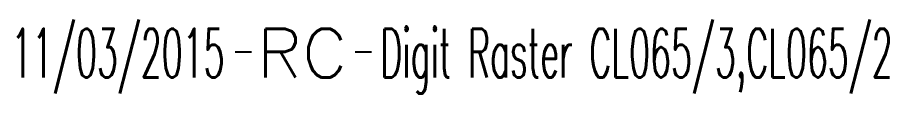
# Model space of a CAD drawing. Header units: millimetres. Extents: x 150998 to 151977, y 126997 to 128005.
# Drawn here: x 151941.1 to 151967.91, y 127987.11 to 127989.4 of the extents above; entities that cross this region are included whole.
import ezdxf
from ezdxf.enums import TextEntityAlignment as Align

# ---------------------------------------------------------------- set-up
doc = ezdxf.new("R2010")
doc.units = ezdxf.units.MM
doc.layers.get('0').update_dxf_attribs({"linetype": 'CONTINUOUS'})
doc.layers.add('L_910', color=7, linetype='CONTINUOUS')
doc.styles.get("Standard").update_dxf_attribs({"font": 'romans.shx', "width": 0.85})

# ---------------------------------------------------------------- blocks, each defined once
blk = doc.blocks.new('GIS_MODF')
at = {"color": 0, "linetype": 'Continuous', "flags": 128}
for points in [[(-2.176, -0.014), (-1.676, -0.014)], [(1.519, -0.014), (2.019, -0.014)]]:
    blk.add_lwpolyline(points, dxfattribs=at)
at = {"color": 0, "linetype": 'Continuous', "width": 0.5}
blk.add_attdef('DATE', text='', height=1.5, dxfattribs=at).set_placement((-2.502, -0.798), align=Align.RIGHT)
at = {"color": 0, "linetype": 'Continuous', "width": 1.771291}
blk.add_attdef('USER', text='', height=1.5, dxfattribs=at).set_placement((-1.507, -0.798), (1.276, -0.798), align=Align.FIT)
at = {"color": 0, "linetype": 'Continuous', "width": 0.5}
blk.add_attdef('DESC', (2.289, -0.798), '', height=1.5, dxfattribs=at)

msp = doc.modelspace()

# ---------------------------------------------------------------- block references
at = {"layer": 'L_910'}
ref = msp.add_blockref('GIS_MODF', (151949.967, 127988.413), dxfattribs=at)
ref.add_attrib('DATE', '11/03/2015', dxfattribs={"layer": '0', "color": 0, "linetype": 'Continuous', "height": 1.5, "width": 0.5}).set_placement((151947.465, 127987.615), align=Align.RIGHT)
ref.add_attrib('USER', 'RC', dxfattribs={"layer": '0', "color": 0, "linetype": 'Continuous', "height": 1.5, "width": 0.99919}).set_placement((151948.46, 127987.615), (151951.243, 127987.615), align=Align.FIT)
ref.add_attrib('DESC', 'Digit Raster CL065/3,CL065/2', (151952.255, 127987.615), dxfattribs={"layer": '0', "color": 0, "linetype": 'Continuous', "height": 1.5, "width": 0.5})

doc.saveas('drawing.dxf')
